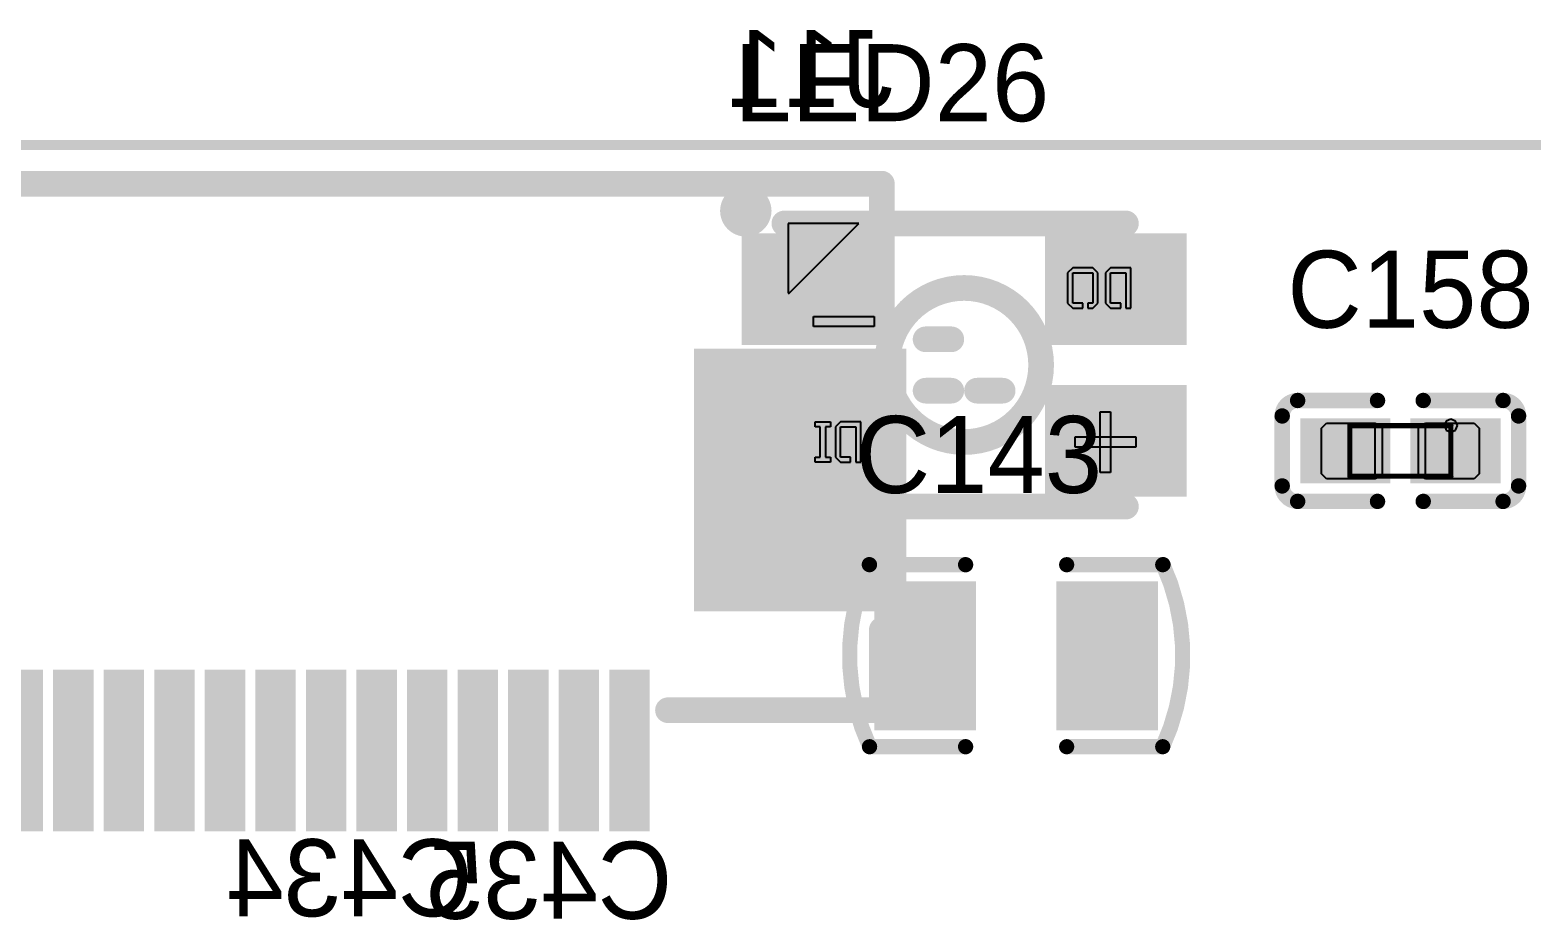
# Model space of a CAD drawing. Header units: millimetres. Extents: x 892 to 1144, y 1011 to 1123.
# Drawn here: x 979.42 to 994.28, y 1114.61 to 1123.41 of the extents above; entities that cross this region are included whole.
import ezdxf

# ---------------------------------------------------------------- set-up
doc = ezdxf.new("R2010")
doc.units = ezdxf.units.MM
for name, color, linetype in [('BottomLayer', 5, 'Continuous'), ('BottomOverlay', 54, 'Continuous'), ('BottomPaste', 16, 'Continuous'), ('BottomSolder', 6, 'Continuous'), ('KeepOutLayer', 6, 'Continuous'), ('Mechanical15', 56, 'Continuous'), ('Mechanical6', 56, 'Continuous'), ('TopLayer', 1, 'Continuous'), ('TopOverlay', 2, 'Continuous'), ('TopPaste', 8, 'Continuous'), ('TopSolder', 216, 'Continuous')]:
    doc.layers.add(name, color=color, linetype=linetype)

msp = doc.modelspace()

# ---------------------------------------------------------------- linework, layer by layer
at = {"layer": 'BottomLayer'}
for points in [[(986.04, 1117.713), (988.04, 1117.713), (986.04, 1120.213), (988.04, 1120.213)], [(979.2, 1115.537), (979.5, 1115.537), (979.2, 1117.037), (979.5, 1117.037)], [(979.7, 1115.537), (980, 1115.537), (979.7, 1117.037), (980, 1117.037)], [(980.2, 1115.537), (980.5, 1115.537), (980.2, 1117.037), (980.5, 1117.037)], [(980.7, 1115.537), (981, 1115.537), (980.7, 1117.037), (981, 1117.037)], [(981.2, 1115.537), (981.5, 1115.537), (981.2, 1117.037), (981.5, 1117.037)], [(981.7, 1115.537), (982, 1115.537), (981.7, 1117.037), (982, 1117.037)], [(982.2, 1115.537), (982.5, 1115.537), (982.2, 1117.037), (982.5, 1117.037)], [(982.7, 1115.537), (983, 1115.537), (982.7, 1117.037), (983, 1117.037)], [(983.2, 1115.537), (983.5, 1115.537), (983.2, 1117.037), (983.5, 1117.037)], [(983.7, 1115.537), (984, 1115.537), (983.7, 1117.037), (984, 1117.037)], [(984.2, 1115.537), (984.5, 1115.537), (984.2, 1117.037), (984.5, 1117.037)], [(984.7, 1115.537), (985, 1115.537), (984.7, 1117.037), (985, 1117.037)], [(985.2, 1115.537), (985.5, 1115.537), (985.2, 1117.037), (985.5, 1117.037)]]:
    msp.add_solid(points, dxfattribs=at)
at = {"layer": 'BottomOverlay', "const_width": 0.254}
for points in [[(972.353, 1121.893), (987.847, 1121.893)], [(987.847, 1120.444), (987.847, 1121.893)], [(987.847, 1116.686), (987.847, 1117.481)], [(985.731, 1116.686), (987.847, 1116.686)]]:
    msp.add_lwpolyline(points, dxfattribs=at)
at = {"layer": 'BottomOverlay', "const_width": 0.127}
for points in [[(987.783, 1121.893, 1), (987.91, 1121.893, 1)], [(987.783, 1121.893, 1), (987.91, 1121.893, 1)], [(987.783, 1120.444, 1), (987.91, 1120.444, 1)], [(987.783, 1117.481, 1), (987.91, 1117.481, 1)], [(985.668, 1116.686, 1), (985.795, 1116.686, 1)], [(987.783, 1116.686, 1), (987.91, 1116.686, 1)], [(987.783, 1116.686, 1), (987.91, 1116.686, 1)]]:
    msp.add_lwpolyline(points, format="xyb", close=True, dxfattribs=at)
at = {"layer": 'BottomPaste'}
for points in [[(986.04, 1117.713), (988.04, 1117.713), (986.04, 1120.213), (988.04, 1120.213)], [(979.2, 1115.537), (979.5, 1115.537), (979.2, 1117.037), (979.5, 1117.037)], [(979.7, 1115.537), (980, 1115.537), (979.7, 1117.037), (980, 1117.037)], [(980.2, 1115.537), (980.5, 1115.537), (980.2, 1117.037), (980.5, 1117.037)], [(980.7, 1115.537), (981, 1115.537), (980.7, 1117.037), (981, 1117.037)], [(981.2, 1115.537), (981.5, 1115.537), (981.2, 1117.037), (981.5, 1117.037)], [(981.7, 1115.537), (982, 1115.537), (981.7, 1117.037), (982, 1117.037)], [(982.2, 1115.537), (982.5, 1115.537), (982.2, 1117.037), (982.5, 1117.037)], [(982.7, 1115.537), (983, 1115.537), (982.7, 1117.037), (983, 1117.037)], [(983.2, 1115.537), (983.5, 1115.537), (983.2, 1117.037), (983.5, 1117.037)], [(983.7, 1115.537), (984, 1115.537), (983.7, 1117.037), (984, 1117.037)], [(984.2, 1115.537), (984.5, 1115.537), (984.2, 1117.037), (984.5, 1117.037)], [(984.7, 1115.537), (985, 1115.537), (984.7, 1117.037), (985, 1117.037)], [(985.2, 1115.537), (985.5, 1115.537), (985.2, 1117.037), (985.5, 1117.037)]]:
    msp.add_solid(points, dxfattribs=at)
at = {"layer": 'BottomSolder'}
for points in [[(985.99, 1117.663), (988.09, 1117.663), (985.99, 1120.263), (988.09, 1120.263)], [(979.15, 1115.487), (979.55, 1115.487), (979.15, 1117.087), (979.55, 1117.087)], [(979.65, 1115.487), (980.05, 1115.487), (979.65, 1117.087), (980.05, 1117.087)], [(980.15, 1115.487), (980.55, 1115.487), (980.15, 1117.087), (980.55, 1117.087)], [(980.65, 1115.487), (981.05, 1115.487), (980.65, 1117.087), (981.05, 1117.087)], [(981.15, 1115.487), (981.55, 1115.487), (981.15, 1117.087), (981.55, 1117.087)], [(981.65, 1115.487), (982.05, 1115.487), (981.65, 1117.087), (982.05, 1117.087)], [(982.15, 1115.487), (982.55, 1115.487), (982.15, 1117.087), (982.55, 1117.087)], [(982.65, 1115.487), (983.05, 1115.487), (982.65, 1117.087), (983.05, 1117.087)], [(983.15, 1115.487), (983.55, 1115.487), (983.15, 1117.087), (983.55, 1117.087)], [(983.65, 1115.487), (984.05, 1115.487), (983.65, 1117.087), (984.05, 1117.087)], [(984.15, 1115.487), (984.55, 1115.487), (984.15, 1117.087), (984.55, 1117.087)], [(984.65, 1115.487), (985.05, 1115.487), (984.65, 1117.087), (985.05, 1117.087)], [(985.15, 1115.487), (985.55, 1115.487), (985.15, 1117.087), (985.55, 1117.087)]]:
    msp.add_solid(points, dxfattribs=at)
at = {"layer": 'KeepOutLayer', "const_width": 0.1}
msp.add_lwpolyline([(891.925, 1122.275), (1123.925, 1122.275)], dxfattribs=at)
at = {"layer": 'Mechanical15'}
for p, q in [((992.725, 1119.5), (992.475, 1119.5)), ((992.475, 1119.5), (992.475, 1119)), ((992.725, 1119), (992.725, 1119.5)), ((993.225, 1119.5), (993.475, 1119.5)), ((993.225, 1119), (993.225, 1119.5)), ((993.429, 1119.546), (993.41, 1119.5)), ((993.41, 1119.5), (993.41, 1119.5)), ((993.41, 1119.5), (993.429, 1119.454)), ((993.475, 1119.565), (993.429, 1119.546)), ((993.429, 1119.454), (993.475, 1119.435)), ((993.521, 1119.546), (993.475, 1119.565)), ((993.475, 1119.5), (993.475, 1119)), ((993.475, 1119.435), (993.521, 1119.454)), ((993.54, 1119.5), (993.521, 1119.546)), ((993.521, 1119.454), (993.54, 1119.5)), ((993.54, 1119.5), (993.54, 1119.5)), ((992.475, 1119), (992.725, 1119)), ((993.475, 1119), (993.225, 1119))]:
    msp.add_line(p, q, dxfattribs=at)
at = {"layer": 'Mechanical15', "const_width": 0.0508}
for points in [[(992.475, 1119.5), (993.475, 1119.5)], [(992.475, 1119), (992.475, 1119.5)], [(993.475, 1119), (993.475, 1119.5)], [(992.475, 1119), (993.475, 1119)]]:
    msp.add_lwpolyline(points, dxfattribs=at)
at = {"layer": 'Mechanical15', "const_width": 0.0254}
for points in [[(992.462, 1119.5, 1), (992.488, 1119.5, 1)], [(992.462, 1119.5, 1), (992.488, 1119.5, 1)], [(993.462, 1119.5, 1), (993.488, 1119.5, 1)], [(993.462, 1119.5, 1), (993.488, 1119.5, 1)], [(992.462, 1119, 1), (992.488, 1119, 1)], [(992.462, 1119, 1), (992.488, 1119, 1)], [(993.462, 1119, 1), (993.488, 1119, 1)], [(993.462, 1119, 1), (993.488, 1119, 1)]]:
    msp.add_lwpolyline(points, format="xyb", close=True, dxfattribs=at)
at = {"layer": 'Mechanical6'}
for p, q in [((987.62, 1121.5), (986.92, 1121.5)), ((986.92, 1121.5), (986.92, 1120.81)), ((986.93, 1120.81), (987.62, 1121.5)), ((989.734, 1121.062), (989.684, 1121.012)), ((989.684, 1121.012), (989.684, 1120.712)), ((989.934, 1121.062), (989.734, 1121.062)), ((989.734, 1120.712), (989.734, 1121.012)), ((989.734, 1121.012), (989.934, 1121.012)), ((989.984, 1121.012), (989.934, 1121.062)), ((989.934, 1121.012), (989.934, 1120.712)), ((989.984, 1120.712), (989.984, 1121.012)), ((989.984, 1121.012), (989.984, 1121.012)), ((990.109, 1121.062), (990.059, 1121.012)), ((990.059, 1121.012), (990.059, 1120.712)), ((990.309, 1121.062), (990.109, 1121.062)), ((990.109, 1120.712), (990.109, 1121.012)), ((990.109, 1121.012), (990.259, 1121.012)), ((990.259, 1121.012), (990.259, 1120.662)), ((990.309, 1120.662), (990.309, 1121.062)), ((986.92, 1120.81), (986.93, 1120.81)), ((989.684, 1120.712), (989.734, 1120.662)), ((989.834, 1120.712), (989.734, 1120.712)), ((989.734, 1120.662), (989.834, 1120.662)), ((989.834, 1120.662), (989.834, 1120.712)), ((989.934, 1120.712), (989.884, 1120.712)), ((989.884, 1120.712), (989.884, 1120.662)), ((989.884, 1120.662), (989.934, 1120.662)), ((989.934, 1120.662), (989.984, 1120.712)), ((990.059, 1120.712), (990.109, 1120.662)), ((990.209, 1120.712), (990.109, 1120.712)), ((990.109, 1120.662), (990.209, 1120.662)), ((990.209, 1120.662), (990.209, 1120.712)), ((990.259, 1120.662), (990.309, 1120.662)), ((987.171, 1120.481), (987.171, 1120.581)), ((987.171, 1120.581), (987.771, 1120.581)), ((987.771, 1120.481), (987.171, 1120.481)), ((987.771, 1120.581), (987.771, 1120.481)), ((990.007, 1119.638), (990.107, 1119.638)), ((990.007, 1119.038), (990.007, 1119.638)), ((990.107, 1119.638), (990.107, 1119.038)), ((987.188, 1119.538), (987.338, 1119.538)), ((987.188, 1119.488), (987.188, 1119.538)), ((987.238, 1119.488), (987.188, 1119.488)), ((987.238, 1119.188), (987.238, 1119.488)), ((987.338, 1119.488), (987.288, 1119.488)), ((987.288, 1119.488), (987.288, 1119.188)), ((987.338, 1119.538), (987.338, 1119.488)), ((987.438, 1119.538), (987.388, 1119.488)), ((987.388, 1119.488), (987.388, 1119.188)), ((987.638, 1119.538), (987.438, 1119.538)), ((987.438, 1119.188), (987.438, 1119.488)), ((987.438, 1119.488), (987.588, 1119.488)), ((987.588, 1119.488), (987.588, 1119.138)), ((987.638, 1119.138), (987.638, 1119.538)), ((989.757, 1119.288), (989.757, 1119.388)), ((989.757, 1119.388), (990.357, 1119.388)), ((990.357, 1119.288), (989.757, 1119.288)), ((990.357, 1119.388), (990.357, 1119.288)), ((987.188, 1119.138), (987.188, 1119.188)), ((987.188, 1119.188), (987.238, 1119.188)), ((987.338, 1119.138), (987.188, 1119.138)), ((987.288, 1119.188), (987.338, 1119.188)), ((987.338, 1119.188), (987.338, 1119.138)), ((987.388, 1119.188), (987.438, 1119.138)), ((987.538, 1119.188), (987.438, 1119.188)), ((987.438, 1119.138), (987.538, 1119.138)), ((987.538, 1119.138), (987.538, 1119.188)), ((987.588, 1119.138), (987.638, 1119.138)), ((990.107, 1119.038), (990.007, 1119.038))]:
    msp.add_line(p, q, dxfattribs=at)
at = {"layer": 'TopLayer'}
for points in [[(986.56, 1120.4), (987.76, 1120.4), (986.56, 1121.3), (987.76, 1121.3)], [(989.56, 1120.4), (990.76, 1120.4), (989.56, 1121.3), (990.76, 1121.3)], [(986.56, 1118.9), (987.76, 1118.9), (986.56, 1119.8), (987.76, 1119.8)], [(989.56, 1118.9), (990.76, 1118.9), (989.56, 1119.8), (990.76, 1119.8)], [(992.825, 1119.52), (992.035, 1119.52), (992.825, 1118.98), (992.035, 1118.98)], [(993.915, 1119.52), (993.125, 1119.52), (993.915, 1118.98), (993.125, 1118.98)], [(987.875, 1116.59), (988.675, 1116.59), (987.875, 1117.86), (988.675, 1117.86)], [(989.675, 1116.59), (990.475, 1116.59), (989.675, 1117.86), (990.475, 1117.86)]]:
    msp.add_solid(points, dxfattribs=at)
at = {"layer": 'TopOverlay'}
for points, const_width in [([(986.628, 1121.624, 1), (986.374, 1121.624, 1)], 0.254), ([(986.311, 1121.624, 1), (986.438, 1121.624, 1)], 0.127), ([(986.565, 1121.624, 1), (986.692, 1121.624, 1)], 0.127), ([(986.819, 1121.5, 1), (986.946, 1121.5, 1)], 0.127), ([(986.997, 1121.5, 1), (987.124, 1121.5, 1)], 0.127), ([(986.997, 1121.5, 1), (987.124, 1121.5, 1)], 0.127), ([(990.197, 1121.5, 1), (990.324, 1121.5, 1)], 0.127), ([(989.422, 1120.1, 1), (987.898, 1120.1, 1)], 0.254), ([(988.216, 1120.354, 1), (988.343, 1120.354, 1)], 0.127), ([(988.47, 1120.354, 1), (988.597, 1120.354, 1)], 0.127), ([(987.835, 1120.1, 1), (987.962, 1120.1, 1)], 0.127), ([(989.359, 1120.1, 1), (989.486, 1120.1, 1)], 0.127), ([(988.216, 1119.846, 1), (988.343, 1119.846, 1)], 0.127), ([(988.47, 1119.846, 1), (988.597, 1119.846, 1)], 0.127), ([(988.724, 1119.846, 1), (988.851, 1119.846, 1)], 0.127), ([(988.978, 1119.846, 1), (989.105, 1119.846, 1)], 0.127), ([(991.921, 1119.749, 1), (991.997, 1119.749, 1)], 0.0762), ([(991.921, 1119.749, 1), (991.997, 1119.749, 1)], 0.0762), ([(992.711, 1119.749, 1), (992.787, 1119.749, 1)], 0.0762), ([(993.163, 1119.749, 1), (993.239, 1119.749, 1)], 0.0762), ([(993.953, 1119.749, 1), (994.029, 1119.749, 1)], 0.0762), ([(993.953, 1119.749, 1), (994.029, 1119.749, 1)], 0.0762), ([(991.768, 1119.596, 1), (991.844, 1119.596, 1)], 0.0762), ([(991.768, 1119.596, 1), (991.844, 1119.596, 1)], 0.0762), ([(994.106, 1119.596, 1), (994.182, 1119.596, 1)], 0.0762), ([(994.106, 1119.596, 1), (994.182, 1119.596, 1)], 0.0762), ([(991.768, 1118.904, 1), (991.844, 1118.904, 1)], 0.0762), ([(991.768, 1118.904, 1), (991.844, 1118.904, 1)], 0.0762), ([(994.106, 1118.904, 1), (994.182, 1118.904, 1)], 0.0762), ([(994.106, 1118.904, 1), (994.182, 1118.904, 1)], 0.0762), ([(986.997, 1118.7, 1), (987.124, 1118.7, 1)], 0.127), ([(990.197, 1118.7, 1), (990.324, 1118.7, 1)], 0.127), ([(991.921, 1118.751, 1), (991.997, 1118.751, 1)], 0.0762), ([(991.921, 1118.751, 1), (991.997, 1118.751, 1)], 0.0762), ([(992.711, 1118.751, 1), (992.787, 1118.751, 1)], 0.0762), ([(993.163, 1118.751, 1), (993.239, 1118.751, 1)], 0.0762), ([(993.953, 1118.751, 1), (994.029, 1118.751, 1)], 0.0762), ([(993.953, 1118.751, 1), (994.029, 1118.751, 1)], 0.0762), ([(987.685, 1118.126, 1), (987.76, 1118.126, 1)], 0.075), ([(987.687, 1118.125, 1), (987.762, 1118.125, 1)], 0.075), ([(988.637, 1118.125, 1), (988.713, 1118.125, 1)], 0.075), ([(989.637, 1118.125, 1), (989.712, 1118.125, 1)], 0.075), ([(990.587, 1118.125, 1), (990.662, 1118.125, 1)], 0.075), ([(990.59, 1118.126, 1), (990.665, 1118.126, 1)], 0.075), ([(987.687, 1116.325, 1), (987.762, 1116.325, 1)], 0.075), ([(987.688, 1116.325, 1), (987.763, 1116.325, 1)], 0.075), ([(988.637, 1116.325, 1), (988.713, 1116.325, 1)], 0.075), ([(989.637, 1116.325, 1), (989.712, 1116.325, 1)], 0.075), ([(990.587, 1116.325, 1), (990.662, 1116.325, 1)], 0.075), ([(990.587, 1116.325, 1), (990.662, 1116.325, 1)], 0.075)]:
    msp.add_lwpolyline(points, format="xyb", close=True, dxfattribs=dict(at, const_width=const_width))
for points, const_width in [([(986.882, 1121.5), (987.06, 1121.5)], 0.254), ([(987.06, 1121.5), (990.26, 1121.5)], 0.254), ([(988.279, 1120.354), (988.533, 1120.354)], 0.254), ([(988.279, 1119.846), (988.533, 1119.846)], 0.254), ([(988.787, 1119.846), (989.041, 1119.846)], 0.254), ([(991.959, 1119.749), (992.749, 1119.749)], 0.152), ([(993.201, 1119.749), (993.991, 1119.749)], 0.152), ([(991.806, 1118.904), (991.806, 1119.596)], 0.152), ([(994.144, 1118.904), (994.144, 1119.596)], 0.152), ([(987.06, 1118.7), (990.26, 1118.7)], 0.254), ([(991.959, 1118.751), (992.749, 1118.751)], 0.152), ([(993.201, 1118.751), (993.991, 1118.751)], 0.152), ([(987.725, 1118.125), (988.675, 1118.125)], 0.15), ([(989.675, 1118.125), (990.625, 1118.125)], 0.15), ([(987.725, 1116.325), (988.675, 1116.325)], 0.15), ([(989.675, 1116.325), (990.625, 1116.325)], 0.15)]:
    msp.add_lwpolyline(points, dxfattribs=dict(at, const_width=const_width))
for points, const_width in [([(991.806, 1119.596, -0.414214), (991.959, 1119.749)], 0.152), ([(993.991, 1119.749, -0.414214), (994.144, 1119.596)], 0.152), ([(991.959, 1118.751, -0.414214), (991.806, 1118.904)], 0.152), ([(994.144, 1118.904, -0.414214), (993.991, 1118.751)], 0.152), ([(987.726, 1116.325, -0.21896), (987.723, 1118.126)], 0.15), ([(990.627, 1118.126, -0.21896), (990.624, 1116.325)], 0.15)]:
    msp.add_lwpolyline(points, format="xyb", dxfattribs=dict(at, const_width=const_width))
at = {"layer": 'TopPaste'}
for p, q in [((992.195, 1119.475), (992.245, 1119.525)), ((992.195, 1119.025), (992.195, 1119.475)), ((992.245, 1119.525), (992.725, 1119.525)), ((992.725, 1119.525), (992.795, 1119.475)), ((992.795, 1119.475), (992.795, 1119.025)), ((993.155, 1119.475), (993.225, 1119.525)), ((993.155, 1119.025), (993.155, 1119.475)), ((993.225, 1119.525), (993.705, 1119.525)), ((993.705, 1119.525), (993.755, 1119.475)), ((993.755, 1119.475), (993.755, 1119.025)), ((992.245, 1118.975), (992.195, 1119.025)), ((992.795, 1119.025), (992.725, 1118.975)), ((993.225, 1118.975), (993.155, 1119.025)), ((993.755, 1119.025), (993.705, 1118.975)), ((992.725, 1118.975), (992.245, 1118.975)), ((993.705, 1118.975), (993.225, 1118.975))]:
    msp.add_line(p, q, dxfattribs=at)
for points in [[(986.56, 1120.4), (987.76, 1120.4), (986.56, 1121.3), (987.76, 1121.3)], [(989.56, 1120.4), (990.76, 1120.4), (989.56, 1121.3), (990.76, 1121.3)], [(986.56, 1118.9), (987.76, 1118.9), (986.56, 1119.8), (987.76, 1119.8)], [(989.56, 1118.9), (990.76, 1118.9), (989.56, 1119.8), (990.76, 1119.8)], [(992.825, 1119.52), (992.035, 1119.52), (992.825, 1118.98), (992.035, 1118.98)], [(993.915, 1119.52), (993.125, 1119.52), (993.915, 1118.98), (993.125, 1118.98)], [(987.875, 1116.59), (988.675, 1116.59), (987.875, 1117.86), (988.675, 1117.86)], [(989.675, 1116.59), (990.475, 1116.59), (989.675, 1117.86), (990.475, 1117.86)]]:
    msp.add_solid(points, dxfattribs=at)
at = {"layer": 'TopSolder'}
for points in [[(986.459, 1120.298), (987.862, 1120.298), (986.459, 1121.402), (987.862, 1121.402)], [(989.459, 1120.298), (990.862, 1120.298), (989.459, 1121.402), (990.862, 1121.402)], [(986.459, 1118.798), (987.862, 1118.798), (986.459, 1119.902), (987.862, 1119.902)], [(989.459, 1118.798), (990.862, 1118.798), (989.459, 1119.902), (990.862, 1119.902)], [(992.876, 1119.571), (991.984, 1119.571), (992.876, 1118.929), (991.984, 1118.929)], [(993.966, 1119.571), (993.074, 1119.571), (993.966, 1118.929), (993.074, 1118.929)], [(987.773, 1116.488), (988.777, 1116.488), (987.773, 1117.962), (988.777, 1117.962)], [(989.573, 1116.488), (990.577, 1116.488), (989.573, 1117.962), (990.577, 1117.962)]]:
    msp.add_solid(points, dxfattribs=at)

# ---------------------------------------------------------------- texts
at = {"layer": 'BottomOverlay', "text_generation_flag": 2}
for s, p in [('J11', (987.958, 1122.65)), ('C434', (983.799, 1114.648)), ('C435', (985.774, 1114.623))]:
    msp.add_text(s, height=0.762, dxfattribs=at).set_placement(p)
at = {"layer": 'TopOverlay'}
for s, p in [('LED26', (986.387, 1122.511)), ('C158', (991.857, 1120.468)), ('C143', (987.589, 1118.834))]:
    msp.add_text(s, height=0.762, dxfattribs=at).set_placement(p)

doc.saveas('drawing.dxf')
